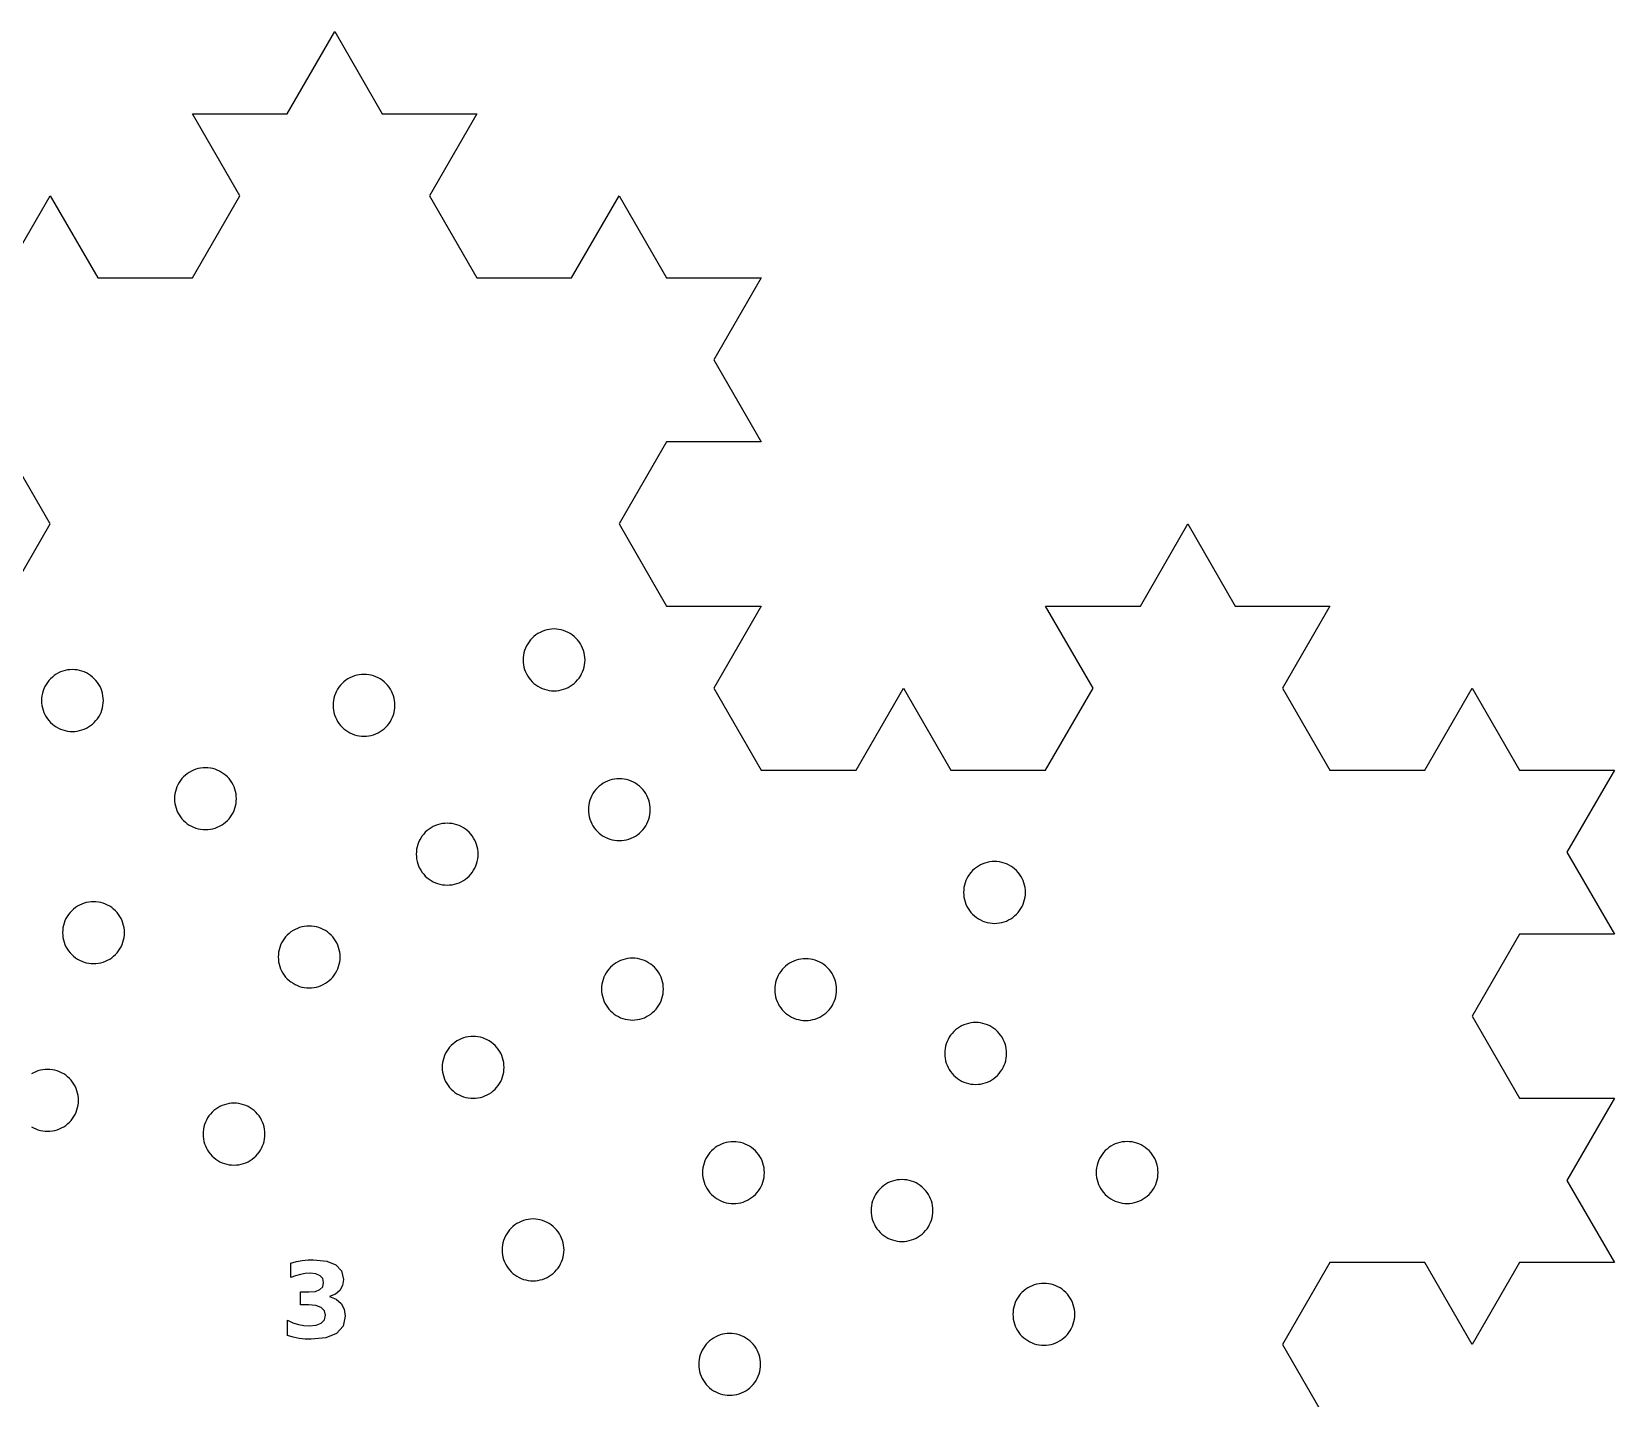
# Model space of a CAD drawing. Header units: millimetres. Extents: x 0 to 377, y 0 to 280.
# Drawn here: x 305 to 376.6, y 218.1 to 280 of the extents above; entities that cross this region are included whole.
import ezdxf

# ---------------------------------------------------------------- set-up
doc = ezdxf.new("R2010")
doc.units = ezdxf.units.MM
doc.layers.add('CUT', color=1, linetype='Continuous')
doc.layers.add('ENGRAVE', color=7, linetype='Continuous')

msp = doc.modelspace()

# ---------------------------------------------------------------- linework, layer by layer
at = {"layer": 'CUT'}
for points in [[(303.659, 268.856), (305.804, 272.57), (307.948, 268.856), (312.238, 268.856), (314.383, 272.57), (312.238, 276.285), (316.527, 276.285), (318.672, 280), (320.817, 276.285), (325.106, 276.285), (325.106, 276.285), (322.962, 272.57), (325.106, 268.856), (329.396, 268.856), (331.541, 272.57), (333.685, 268.856), (337.975, 268.856), (335.83, 265.141), (337.975, 261.426), (333.685, 261.426), (331.541, 257.711), (333.685, 253.996), (337.975, 253.996), (335.83, 250.281), (337.975, 246.567), (342.264, 246.567), (344.409, 250.281), (346.554, 246.567), (350.843, 246.567), (352.988, 250.281), (350.843, 253.996), (355.133, 253.996), (357.278, 257.711), (359.422, 253.996), (363.712, 253.996), (361.567, 250.281), (363.712, 246.567), (368.001, 246.567), (370.146, 250.281), (372.291, 246.567), (376.58, 246.567), (374.436, 242.852), (376.58, 239.137), (372.291, 239.137), (370.146, 235.422), (372.291, 231.707), (376.58, 231.707), (374.436, 227.993), (376.58, 224.278), (372.291, 224.278), (370.146, 220.563), (368.001, 224.278), (363.712, 224.278), (361.567, 220.563), (363.712, 216.848)], [(303.659, 253.996), (305.804, 257.711), (303.659, 261.426)], [(304.947, 230.422), (305.043, 230.368), (305.143, 230.322), (305.246, 230.284), (305.352, 230.254), (305.46, 230.233), (305.569, 230.22), (305.679, 230.215), (305.788, 230.22), (305.898, 230.233), (306.005, 230.254), (306.111, 230.284), (306.214, 230.322), (306.314, 230.368), (306.41, 230.422), (306.501, 230.483), (306.588, 230.551), (306.669, 230.625), (306.743, 230.706), (306.811, 230.792), (306.872, 230.884), (306.926, 230.98), (306.972, 231.08), (306.972, 231.08), (307.01, 231.183), (307.04, 231.289), (307.061, 231.396), (307.074, 231.506), (307.079, 231.615), (307.074, 231.725), (307.061, 231.834), (307.04, 231.942), (307.01, 232.048), (306.972, 232.151), (306.926, 232.251), (306.872, 232.347), (306.811, 232.438), (306.743, 232.525), (306.669, 232.605), (306.588, 232.68), (306.501, 232.748), (306.41, 232.809), (306.314, 232.863), (306.214, 232.909), (306.111, 232.947), (306.005, 232.977), (305.898, 232.998), (305.788, 233.011), (305.679, 233.015), (305.569, 233.011), (305.46, 232.998), (305.352, 232.977), (305.246, 232.947), (305.143, 232.909), (305.043, 232.863), (304.947, 232.809)]]:
    msp.add_lwpolyline(points, dxfattribs=at)
for points in [[(329.893, 251.019), (329.931, 251.123), (329.961, 251.228), (329.983, 251.336), (329.996, 251.445), (330, 251.555), (329.996, 251.665), (329.983, 251.774), (329.961, 251.882), (329.931, 251.988), (329.893, 252.091), (329.847, 252.191), (329.794, 252.287), (329.732, 252.378), (329.664, 252.464), (329.59, 252.545), (329.509, 252.62), (329.423, 252.688), (329.331, 252.749), (329.235, 252.803), (329.136, 252.849), (329.032, 252.887), (328.927, 252.917), (328.819, 252.938), (328.71, 252.951), (328.6, 252.955), (328.49, 252.951), (328.381, 252.938), (328.273, 252.917), (328.167, 252.887), (328.064, 252.849), (327.964, 252.803), (327.868, 252.749), (327.777, 252.688), (327.691, 252.62), (327.61, 252.545), (327.535, 252.464), (327.467, 252.378), (327.406, 252.287), (327.352, 252.191), (327.306, 252.091), (327.268, 251.988), (327.239, 251.882), (327.217, 251.774), (327.204, 251.665), (327.2, 251.555), (327.204, 251.445), (327.217, 251.336), (327.239, 251.228), (327.268, 251.123), (327.306, 251.019), (327.352, 250.92), (327.406, 250.824), (327.467, 250.732), (327.535, 250.646), (327.61, 250.565), (327.691, 250.491), (327.777, 250.423), (327.868, 250.362), (327.964, 250.308), (328.064, 250.262), (328.167, 250.224), (328.273, 250.194), (328.381, 250.172), (328.49, 250.16), (328.6, 250.155), (328.71, 250.16), (328.819, 250.172), (328.927, 250.194), (329.032, 250.224), (329.136, 250.262), (329.235, 250.308), (329.331, 250.362), (329.423, 250.423), (329.509, 250.491), (329.59, 250.565), (329.664, 250.646), (329.732, 250.732), (329.794, 250.824), (329.847, 250.92), (329.893, 251.019)], [(308.098, 249.181), (308.136, 249.284), (308.166, 249.39), (308.187, 249.497), (308.2, 249.607), (308.204, 249.716), (308.2, 249.826), (308.187, 249.935), (308.166, 250.043), (308.136, 250.149), (308.098, 250.252), (308.052, 250.352), (307.998, 250.448), (307.937, 250.539), (307.869, 250.626), (307.794, 250.706), (307.713, 250.781), (307.627, 250.849), (307.536, 250.91), (307.44, 250.964), (307.34, 251.01), (307.237, 251.048), (307.131, 251.078), (307.023, 251.099), (306.914, 251.112), (306.804, 251.116), (306.694, 251.112), (306.585, 251.099), (306.477, 251.078), (306.372, 251.048), (306.268, 251.01), (306.169, 250.964), (306.073, 250.91), (305.981, 250.849), (305.895, 250.781), (305.814, 250.706), (305.74, 250.626), (305.672, 250.539), (305.611, 250.448), (305.557, 250.352), (305.511, 250.252), (305.473, 250.149), (305.443, 250.043), (305.421, 249.935), (305.409, 249.826), (305.404, 249.716), (305.409, 249.607), (305.421, 249.497), (305.443, 249.39), (305.473, 249.284), (305.511, 249.181), (305.557, 249.081), (305.611, 248.985), (305.672, 248.894), (305.74, 248.807), (305.814, 248.726), (305.895, 248.652), (305.981, 248.584), (306.073, 248.523), (306.169, 248.469), (306.268, 248.423), (306.372, 248.385), (306.477, 248.355), (306.585, 248.334), (306.694, 248.321), (306.804, 248.316), (306.914, 248.321), (307.023, 248.334), (307.131, 248.355), (307.237, 248.385), (307.34, 248.423), (307.44, 248.469), (307.536, 248.523), (307.627, 248.584), (307.713, 248.652), (307.794, 248.726), (307.869, 248.807), (307.937, 248.894), (307.998, 248.985), (308.052, 249.081), (308.098, 249.181)], [(321.292, 248.966), (321.33, 249.069), (321.36, 249.175), (321.381, 249.283), (321.394, 249.392), (321.398, 249.502), (321.394, 249.611), (321.381, 249.721), (321.36, 249.828), (321.33, 249.934), (321.292, 250.037), (321.246, 250.137), (321.192, 250.233), (321.131, 250.324), (321.063, 250.411), (320.988, 250.492), (320.908, 250.566), (320.821, 250.634), (320.73, 250.695), (320.634, 250.749), (320.534, 250.795), (320.431, 250.833), (320.325, 250.863), (320.217, 250.884), (320.108, 250.897), (319.998, 250.902), (319.889, 250.897), (319.779, 250.884), (319.672, 250.863), (319.566, 250.833), (319.463, 250.795), (319.363, 250.749), (319.267, 250.695), (319.176, 250.634), (319.089, 250.566), (319.008, 250.492), (318.934, 250.411), (318.866, 250.324), (318.805, 250.233), (318.751, 250.137), (318.705, 250.037), (318.667, 249.934), (318.637, 249.828), (318.616, 249.721), (318.603, 249.611), (318.598, 249.502), (318.603, 249.392), (318.616, 249.283), (318.637, 249.175), (318.667, 249.069), (318.705, 248.966), (318.751, 248.866), (318.805, 248.77), (318.866, 248.679), (318.934, 248.592), (319.008, 248.512), (319.089, 248.437), (319.176, 248.369), (319.267, 248.308), (319.363, 248.254), (319.463, 248.208), (319.566, 248.17), (319.672, 248.14), (319.779, 248.119), (319.889, 248.106), (319.998, 248.102), (320.108, 248.106), (320.217, 248.119), (320.325, 248.14), (320.431, 248.17), (320.534, 248.208), (320.634, 248.254), (320.73, 248.308), (320.821, 248.369), (320.908, 248.437), (320.988, 248.512), (321.063, 248.592), (321.131, 248.679), (321.192, 248.77), (321.246, 248.866), (321.292, 248.966)], [(314.119, 244.736), (314.157, 244.839), (314.187, 244.945), (314.208, 245.053), (314.221, 245.162), (314.226, 245.272), (314.221, 245.381), (314.208, 245.491), (314.187, 245.598), (314.157, 245.704), (314.119, 245.807), (314.073, 245.907), (314.019, 246.003), (313.958, 246.095), (313.89, 246.181), (313.815, 246.262), (313.735, 246.336), (313.648, 246.404), (313.557, 246.465), (313.461, 246.519), (313.361, 246.565), (313.258, 246.603), (313.152, 246.633), (313.045, 246.654), (312.935, 246.667), (312.826, 246.672), (312.716, 246.667), (312.607, 246.654), (312.499, 246.633), (312.393, 246.603), (312.29, 246.565), (312.19, 246.519), (312.094, 246.465), (312.003, 246.404), (311.916, 246.336), (311.836, 246.262), (311.761, 246.181), (311.693, 246.095), (311.632, 246.003), (311.578, 245.907), (311.532, 245.807), (311.494, 245.704), (311.464, 245.598), (311.443, 245.491), (311.43, 245.381), (311.426, 245.272), (311.43, 245.162), (311.443, 245.053), (311.464, 244.945), (311.494, 244.839), (311.532, 244.736), (311.578, 244.636), (311.632, 244.54), (311.693, 244.449), (311.761, 244.362), (311.836, 244.282), (311.916, 244.207), (312.003, 244.139), (312.094, 244.078), (312.19, 244.024), (312.29, 243.978), (312.393, 243.94), (312.499, 243.91), (312.607, 243.889), (312.716, 243.876), (312.826, 243.872), (312.935, 243.876), (313.045, 243.889), (313.152, 243.91), (313.258, 243.94), (313.361, 243.978), (313.461, 244.024), (313.557, 244.078), (313.648, 244.139), (313.735, 244.207), (313.815, 244.282), (313.89, 244.362), (313.958, 244.449), (314.019, 244.54), (314.073, 244.636), (314.119, 244.736)], [(332.846, 244.238), (332.884, 244.341), (332.914, 244.447), (332.935, 244.555), (332.948, 244.664), (332.953, 244.774), (332.948, 244.884), (332.935, 244.993), (332.914, 245.101), (332.884, 245.207), (332.846, 245.31), (332.8, 245.41), (332.746, 245.506), (332.685, 245.597), (332.617, 245.683), (332.543, 245.764), (332.462, 245.839), (332.376, 245.907), (332.284, 245.968), (332.188, 246.021), (332.088, 246.067), (331.985, 246.106), (331.88, 246.135), (331.772, 246.157), (331.663, 246.17), (331.553, 246.174), (331.443, 246.17), (331.334, 246.157), (331.226, 246.135), (331.12, 246.106), (331.017, 246.067), (330.917, 246.021), (330.821, 245.968), (330.73, 245.907), (330.643, 245.839), (330.563, 245.764), (330.488, 245.683), (330.42, 245.597), (330.359, 245.506), (330.305, 245.41), (330.259, 245.31), (330.221, 245.207), (330.191, 245.101), (330.17, 244.993), (330.157, 244.884), (330.153, 244.774), (330.157, 244.664), (330.17, 244.555), (330.191, 244.447), (330.221, 244.341), (330.259, 244.238), (330.305, 244.138), (330.359, 244.043), (330.42, 243.951), (330.488, 243.865), (330.563, 243.784), (330.643, 243.709), (330.73, 243.641), (330.821, 243.58), (330.917, 243.527), (331.017, 243.481), (331.12, 243.443), (331.226, 243.413), (331.334, 243.391), (331.443, 243.378), (331.553, 243.374), (331.663, 243.378), (331.772, 243.391), (331.88, 243.413), (331.985, 243.443), (332.088, 243.481), (332.188, 243.527), (332.284, 243.58), (332.376, 243.641), (332.462, 243.709), (332.543, 243.784), (332.617, 243.865), (332.685, 243.951), (332.746, 244.043), (332.8, 244.138), (332.846, 244.238)], [(325.057, 242.225), (325.095, 242.328), (325.125, 242.434), (325.147, 242.542), (325.16, 242.651), (325.164, 242.761), (325.16, 242.871), (325.147, 242.98), (325.125, 243.088), (325.095, 243.193), (325.057, 243.296), (325.011, 243.396), (324.958, 243.492), (324.897, 243.584), (324.828, 243.67), (324.754, 243.751), (324.673, 243.825), (324.587, 243.893), (324.495, 243.954), (324.4, 244.008), (324.3, 244.054), (324.197, 244.092), (324.091, 244.122), (323.983, 244.143), (323.874, 244.156), (323.764, 244.161), (323.654, 244.156), (323.545, 244.143), (323.437, 244.122), (323.331, 244.092), (323.228, 244.054), (323.128, 244.008), (323.032, 243.954), (322.941, 243.893), (322.855, 243.825), (322.774, 243.751), (322.699, 243.67), (322.631, 243.584), (322.57, 243.492), (322.517, 243.396), (322.47, 243.296), (322.432, 243.193), (322.403, 243.088), (322.381, 242.98), (322.368, 242.871), (322.364, 242.761), (322.368, 242.651), (322.381, 242.542), (322.403, 242.434), (322.432, 242.328), (322.47, 242.225), (322.517, 242.125), (322.57, 242.029), (322.631, 241.938), (322.699, 241.851), (322.774, 241.771), (322.855, 241.696), (322.941, 241.628), (323.032, 241.567), (323.128, 241.513), (323.228, 241.467), (323.331, 241.429), (323.437, 241.399), (323.545, 241.378), (323.654, 241.365), (323.764, 241.361), (323.874, 241.365), (323.983, 241.378), (324.091, 241.399), (324.197, 241.429), (324.3, 241.467), (324.4, 241.513), (324.495, 241.567), (324.587, 241.628), (324.673, 241.696), (324.754, 241.771), (324.828, 241.851), (324.897, 241.938), (324.958, 242.029), (325.011, 242.125), (325.057, 242.225)], [(349.825, 240.492), (349.863, 240.595), (349.893, 240.701), (349.915, 240.809), (349.927, 240.918), (349.932, 241.028), (349.927, 241.138), (349.915, 241.247), (349.893, 241.355), (349.863, 241.46), (349.825, 241.564), (349.779, 241.663), (349.726, 241.759), (349.664, 241.851), (349.596, 241.937), (349.522, 242.018), (349.441, 242.092), (349.355, 242.16), (349.263, 242.222), (349.167, 242.275), (349.068, 242.321), (348.964, 242.359), (348.859, 242.389), (348.751, 242.411), (348.642, 242.424), (348.532, 242.428), (348.422, 242.424), (348.313, 242.411), (348.205, 242.389), (348.099, 242.359), (347.996, 242.321), (347.896, 242.275), (347.8, 242.222), (347.709, 242.16), (347.623, 242.092), (347.542, 242.018), (347.467, 241.937), (347.399, 241.851), (347.338, 241.759), (347.284, 241.663), (347.238, 241.564), (347.2, 241.46), (347.17, 241.355), (347.149, 241.247), (347.136, 241.138), (347.132, 241.028), (347.136, 240.918), (347.149, 240.809), (347.17, 240.701), (347.2, 240.595), (347.238, 240.492), (347.284, 240.392), (347.338, 240.296), (347.399, 240.205), (347.467, 240.119), (347.542, 240.038), (347.623, 239.963), (347.709, 239.895), (347.8, 239.834), (347.896, 239.78), (347.996, 239.734), (348.099, 239.696), (348.205, 239.667), (348.313, 239.645), (348.422, 239.632), (348.532, 239.628), (348.642, 239.632), (348.751, 239.645), (348.859, 239.667), (348.964, 239.696), (349.068, 239.734), (349.167, 239.78), (349.263, 239.834), (349.355, 239.895), (349.441, 239.963), (349.522, 240.038), (349.596, 240.119), (349.664, 240.205), (349.726, 240.296), (349.779, 240.392), (349.825, 240.492)], [(309.054, 238.671), (309.092, 238.774), (309.121, 238.88), (309.143, 238.988), (309.156, 239.097), (309.16, 239.207), (309.156, 239.317), (309.143, 239.426), (309.121, 239.534), (309.092, 239.64), (309.054, 239.743), (309.008, 239.843), (308.954, 239.939), (308.893, 240.03), (308.825, 240.116), (308.75, 240.197), (308.669, 240.272), (308.583, 240.34), (308.492, 240.401), (308.396, 240.454), (308.296, 240.5), (308.193, 240.539), (308.087, 240.568), (307.979, 240.59), (307.87, 240.603), (307.76, 240.607), (307.65, 240.603), (307.541, 240.59), (307.433, 240.568), (307.328, 240.539), (307.224, 240.5), (307.125, 240.454), (307.029, 240.401), (306.937, 240.34), (306.851, 240.272), (306.77, 240.197), (306.696, 240.116), (306.628, 240.03), (306.566, 239.939), (306.513, 239.843), (306.467, 239.743), (306.429, 239.64), (306.399, 239.534), (306.377, 239.426), (306.364, 239.317), (306.36, 239.207), (306.364, 239.097), (306.377, 238.988), (306.399, 238.88), (306.429, 238.774), (306.467, 238.671), (306.513, 238.571), (306.566, 238.476), (306.628, 238.384), (306.696, 238.298), (306.77, 238.217), (306.851, 238.142), (306.937, 238.074), (307.029, 238.013), (307.125, 237.96), (307.224, 237.914), (307.328, 237.876), (307.433, 237.846), (307.541, 237.824), (307.65, 237.811), (307.76, 237.807), (307.87, 237.811), (307.979, 237.824), (308.087, 237.846), (308.193, 237.876), (308.296, 237.914), (308.396, 237.96), (308.492, 238.013), (308.583, 238.074), (308.669, 238.142), (308.75, 238.217), (308.825, 238.298), (308.893, 238.384), (308.954, 238.476), (309.008, 238.571), (309.054, 238.671)], [(318.811, 237.571), (318.849, 237.674), (318.879, 237.78), (318.9, 237.887), (318.913, 237.997), (318.917, 238.106), (318.913, 238.216), (318.9, 238.325), (318.879, 238.433), (318.849, 238.539), (318.811, 238.642), (318.765, 238.742), (318.711, 238.838), (318.65, 238.929), (318.582, 239.016), (318.507, 239.096), (318.427, 239.171), (318.34, 239.239), (318.249, 239.3), (318.153, 239.354), (318.053, 239.4), (317.95, 239.438), (317.844, 239.468), (317.736, 239.489), (317.627, 239.502), (317.517, 239.506), (317.408, 239.502), (317.298, 239.489), (317.191, 239.468), (317.085, 239.438), (316.982, 239.4), (316.882, 239.354), (316.786, 239.3), (316.695, 239.239), (316.608, 239.171), (316.527, 239.096), (316.453, 239.016), (316.385, 238.929), (316.324, 238.838), (316.27, 238.742), (316.224, 238.642), (316.186, 238.539), (316.156, 238.433), (316.135, 238.325), (316.122, 238.216), (316.117, 238.106), (316.122, 237.997), (316.135, 237.887), (316.156, 237.78), (316.186, 237.674), (316.224, 237.571), (316.27, 237.471), (316.324, 237.375), (316.385, 237.283), (316.453, 237.197), (316.527, 237.116), (316.608, 237.042), (316.695, 236.974), (316.786, 236.913), (316.882, 236.859), (316.982, 236.813), (317.085, 236.775), (317.191, 236.745), (317.298, 236.724), (317.408, 236.711), (317.517, 236.706), (317.627, 236.711), (317.736, 236.724), (317.844, 236.745), (317.95, 236.775), (318.053, 236.813), (318.153, 236.859), (318.249, 236.913), (318.34, 236.974), (318.427, 237.042), (318.507, 237.116), (318.582, 237.197), (318.65, 237.283), (318.711, 237.375), (318.765, 237.471), (318.811, 237.571)], [(333.442, 236.116), (333.48, 236.219), (333.51, 236.325), (333.532, 236.433), (333.544, 236.542), (333.549, 236.652), (333.544, 236.762), (333.532, 236.871), (333.51, 236.979), (333.48, 237.084), (333.442, 237.188), (333.396, 237.287), (333.342, 237.383), (333.281, 237.475), (333.213, 237.561), (333.139, 237.642), (333.058, 237.716), (332.972, 237.784), (332.88, 237.845), (332.784, 237.899), (332.685, 237.945), (332.581, 237.983), (332.476, 238.013), (332.368, 238.035), (332.259, 238.047), (332.149, 238.052), (332.039, 238.047), (331.93, 238.035), (331.822, 238.013), (331.716, 237.983), (331.613, 237.945), (331.513, 237.899), (331.417, 237.845), (331.326, 237.784), (331.24, 237.716), (331.159, 237.642), (331.084, 237.561), (331.016, 237.475), (330.955, 237.383), (330.901, 237.287), (330.855, 237.188), (330.817, 237.084), (330.787, 236.979), (330.766, 236.871), (330.753, 236.762), (330.749, 236.652), (330.753, 236.542), (330.766, 236.433), (330.787, 236.325), (330.817, 236.219), (330.855, 236.116), (330.901, 236.016), (330.955, 235.92), (331.016, 235.829), (331.084, 235.743), (331.159, 235.662), (331.24, 235.587), (331.326, 235.519), (331.417, 235.458), (331.513, 235.404), (331.613, 235.358), (331.716, 235.32), (331.822, 235.29), (331.93, 235.269), (332.039, 235.256), (332.149, 235.252), (332.259, 235.256), (332.368, 235.269), (332.476, 235.29), (332.581, 235.32), (332.685, 235.358), (332.784, 235.404), (332.88, 235.458), (332.972, 235.519), (333.058, 235.587), (333.139, 235.662), (333.213, 235.743), (333.281, 235.829), (333.342, 235.92), (333.396, 236.016), (333.442, 236.116)], [(341.28, 236.093), (341.318, 236.196), (341.348, 236.302), (341.369, 236.41), (341.382, 236.519), (341.386, 236.629), (341.382, 236.739), (341.369, 236.848), (341.348, 236.956), (341.318, 237.062), (341.28, 237.165), (341.234, 237.265), (341.18, 237.36), (341.119, 237.452), (341.051, 237.538), (340.976, 237.619), (340.895, 237.694), (340.809, 237.762), (340.718, 237.823), (340.622, 237.876), (340.522, 237.922), (340.419, 237.96), (340.313, 237.99), (340.205, 238.012), (340.096, 238.025), (339.986, 238.029), (339.876, 238.025), (339.767, 238.012), (339.659, 237.99), (339.554, 237.96), (339.45, 237.922), (339.351, 237.876), (339.255, 237.823), (339.163, 237.762), (339.077, 237.694), (338.996, 237.619), (338.922, 237.538), (338.854, 237.452), (338.793, 237.36), (338.739, 237.265), (338.693, 237.165), (338.655, 237.062), (338.625, 236.956), (338.603, 236.848), (338.591, 236.739), (338.586, 236.629), (338.591, 236.519), (338.603, 236.41), (338.625, 236.302), (338.655, 236.196), (338.693, 236.093), (338.739, 235.993), (338.793, 235.897), (338.854, 235.806), (338.922, 235.72), (338.996, 235.639), (339.077, 235.564), (339.163, 235.496), (339.255, 235.435), (339.351, 235.382), (339.45, 235.336), (339.554, 235.297), (339.659, 235.268), (339.767, 235.246), (339.876, 235.233), (339.986, 235.229), (340.096, 235.233), (340.205, 235.246), (340.313, 235.268), (340.419, 235.297), (340.522, 235.336), (340.622, 235.382), (340.718, 235.435), (340.809, 235.496), (340.895, 235.564), (340.976, 235.639), (341.051, 235.72), (341.119, 235.806), (341.18, 235.897), (341.234, 235.993), (341.28, 236.093)], [(348.97, 233.201), (349.008, 233.304), (349.038, 233.41), (349.059, 233.518), (349.072, 233.627), (349.076, 233.737), (349.072, 233.846), (349.059, 233.956), (349.038, 234.063), (349.008, 234.169), (348.97, 234.272), (348.924, 234.372), (348.87, 234.468), (348.809, 234.559), (348.741, 234.646), (348.666, 234.726), (348.586, 234.801), (348.499, 234.869), (348.408, 234.93), (348.312, 234.984), (348.212, 235.03), (348.109, 235.068), (348.003, 235.098), (347.895, 235.119), (347.786, 235.132), (347.676, 235.137), (347.567, 235.132), (347.457, 235.119), (347.35, 235.098), (347.244, 235.068), (347.141, 235.03), (347.041, 234.984), (346.945, 234.93), (346.853, 234.869), (346.767, 234.801), (346.686, 234.726), (346.612, 234.646), (346.544, 234.559), (346.483, 234.468), (346.429, 234.372), (346.383, 234.272), (346.345, 234.169), (346.315, 234.063), (346.294, 233.956), (346.281, 233.846), (346.276, 233.737), (346.281, 233.627), (346.294, 233.518), (346.315, 233.41), (346.345, 233.304), (346.383, 233.201), (346.429, 233.101), (346.483, 233.005), (346.544, 232.914), (346.612, 232.827), (346.686, 232.747), (346.767, 232.672), (346.853, 232.604), (346.945, 232.543), (347.041, 232.489), (347.141, 232.443), (347.244, 232.405), (347.35, 232.375), (347.457, 232.354), (347.567, 232.341), (347.676, 232.337), (347.786, 232.341), (347.895, 232.354), (348.003, 232.375), (348.109, 232.405), (348.212, 232.443), (348.312, 232.489), (348.408, 232.543), (348.499, 232.604), (348.586, 232.672), (348.666, 232.747), (348.741, 232.827), (348.809, 232.914), (348.87, 233.005), (348.924, 233.101), (348.97, 233.201)], [(326.231, 232.573), (326.269, 232.676), (326.299, 232.782), (326.32, 232.89), (326.333, 232.999), (326.338, 233.109), (326.333, 233.218), (326.32, 233.328), (326.299, 233.435), (326.269, 233.541), (326.231, 233.644), (326.185, 233.744), (326.131, 233.84), (326.07, 233.932), (326.002, 234.018), (325.928, 234.099), (325.847, 234.173), (325.761, 234.241), (325.669, 234.302), (325.573, 234.356), (325.473, 234.402), (325.37, 234.44), (325.264, 234.47), (325.157, 234.491), (325.047, 234.504), (324.938, 234.509), (324.828, 234.504), (324.719, 234.491), (324.611, 234.47), (324.505, 234.44), (324.402, 234.402), (324.302, 234.356), (324.206, 234.302), (324.115, 234.241), (324.028, 234.173), (323.948, 234.099), (323.873, 234.018), (323.805, 233.932), (323.744, 233.84), (323.69, 233.744), (323.644, 233.644), (323.606, 233.541), (323.576, 233.435), (323.555, 233.328), (323.542, 233.218), (323.538, 233.109), (323.542, 232.999), (323.555, 232.89), (323.576, 232.782), (323.606, 232.676), (323.644, 232.573), (323.69, 232.473), (323.744, 232.377), (323.805, 232.286), (323.873, 232.199), (323.948, 232.119), (324.028, 232.044), (324.115, 231.976), (324.206, 231.915), (324.302, 231.861), (324.402, 231.815), (324.505, 231.777), (324.611, 231.747), (324.719, 231.726), (324.828, 231.713), (324.938, 231.709), (325.047, 231.713), (325.157, 231.726), (325.264, 231.747), (325.37, 231.777), (325.473, 231.815), (325.573, 231.861), (325.669, 231.915), (325.761, 231.976), (325.847, 232.044), (325.928, 232.119), (326.002, 232.199), (326.07, 232.286), (326.131, 232.377), (326.185, 232.473), (326.231, 232.573)], [(315.409, 229.549), (315.447, 229.652), (315.477, 229.758), (315.498, 229.866), (315.511, 229.975), (315.515, 230.085), (315.511, 230.194), (315.498, 230.304), (315.477, 230.411), (315.447, 230.517), (315.409, 230.62), (315.363, 230.72), (315.309, 230.816), (315.248, 230.907), (315.18, 230.994), (315.105, 231.074), (315.025, 231.149), (314.938, 231.217), (314.847, 231.278), (314.751, 231.332), (314.651, 231.378), (314.548, 231.416), (314.442, 231.446), (314.334, 231.467), (314.225, 231.48), (314.115, 231.485), (314.006, 231.48), (313.896, 231.467), (313.789, 231.446), (313.683, 231.416), (313.58, 231.378), (313.48, 231.332), (313.384, 231.278), (313.292, 231.217), (313.206, 231.149), (313.125, 231.074), (313.051, 230.994), (312.983, 230.907), (312.922, 230.816), (312.868, 230.72), (312.822, 230.62), (312.784, 230.517), (312.754, 230.411), (312.733, 230.304), (312.72, 230.194), (312.715, 230.085), (312.72, 229.975), (312.733, 229.866), (312.754, 229.758), (312.784, 229.652), (312.822, 229.549), (312.868, 229.449), (312.922, 229.353), (312.983, 229.262), (313.051, 229.175), (313.125, 229.095), (313.206, 229.02), (313.292, 228.952), (313.384, 228.891), (313.48, 228.837), (313.58, 228.791), (313.683, 228.753), (313.789, 228.723), (313.896, 228.702), (314.006, 228.689), (314.115, 228.685), (314.225, 228.689), (314.334, 228.702), (314.442, 228.723), (314.548, 228.753), (314.651, 228.791), (314.751, 228.837), (314.847, 228.891), (314.938, 228.952), (315.025, 229.02), (315.105, 229.095), (315.18, 229.175), (315.248, 229.262), (315.309, 229.353), (315.363, 229.449), (315.409, 229.549)], [(338.011, 227.807), (338.049, 227.91), (338.079, 228.015), (338.101, 228.123), (338.114, 228.232), (338.118, 228.342), (338.114, 228.452), (338.101, 228.561), (338.079, 228.669), (338.049, 228.775), (338.011, 228.878), (337.965, 228.978), (337.912, 229.074), (337.851, 229.165), (337.782, 229.252), (337.708, 229.332), (337.627, 229.407), (337.541, 229.475), (337.449, 229.536), (337.353, 229.59), (337.254, 229.636), (337.151, 229.674), (337.045, 229.704), (336.937, 229.725), (336.828, 229.738), (336.718, 229.742), (336.608, 229.738), (336.499, 229.725), (336.391, 229.704), (336.285, 229.674), (336.182, 229.636), (336.082, 229.59), (335.986, 229.536), (335.895, 229.475), (335.809, 229.407), (335.728, 229.332), (335.653, 229.252), (335.585, 229.165), (335.524, 229.074), (335.47, 228.978), (335.424, 228.878), (335.386, 228.775), (335.357, 228.669), (335.335, 228.561), (335.322, 228.452), (335.318, 228.342), (335.322, 228.232), (335.335, 228.123), (335.357, 228.015), (335.386, 227.91), (335.424, 227.807), (335.47, 227.707), (335.524, 227.611), (335.585, 227.519), (335.653, 227.433), (335.728, 227.352), (335.809, 227.278), (335.895, 227.21), (335.986, 227.149), (336.082, 227.095), (336.182, 227.049), (336.285, 227.011), (336.391, 226.981), (336.499, 226.96), (336.608, 226.947), (336.718, 226.942), (336.828, 226.947), (336.937, 226.96), (337.045, 226.981), (337.151, 227.011), (337.254, 227.049), (337.353, 227.095), (337.449, 227.149), (337.541, 227.21), (337.627, 227.278), (337.708, 227.352), (337.782, 227.433), (337.851, 227.519), (337.912, 227.611), (337.965, 227.707), (338.011, 227.807)], [(355.827, 227.812), (355.865, 227.915), (355.895, 228.021), (355.916, 228.129), (355.929, 228.238), (355.934, 228.348), (355.929, 228.457), (355.916, 228.567), (355.895, 228.674), (355.865, 228.78), (355.827, 228.883), (355.781, 228.983), (355.727, 229.079), (355.666, 229.17), (355.598, 229.257), (355.524, 229.338), (355.443, 229.412), (355.356, 229.48), (355.265, 229.541), (355.169, 229.595), (355.069, 229.641), (354.966, 229.679), (354.86, 229.709), (354.753, 229.73), (354.643, 229.743), (354.534, 229.748), (354.424, 229.743), (354.315, 229.73), (354.207, 229.709), (354.101, 229.679), (353.998, 229.641), (353.898, 229.595), (353.802, 229.541), (353.711, 229.48), (353.624, 229.412), (353.544, 229.338), (353.469, 229.257), (353.401, 229.17), (353.34, 229.079), (353.286, 228.983), (353.24, 228.883), (353.202, 228.78), (353.172, 228.674), (353.151, 228.567), (353.138, 228.457), (353.134, 228.348), (353.138, 228.238), (353.151, 228.129), (353.172, 228.021), (353.202, 227.915), (353.24, 227.812), (353.286, 227.712), (353.34, 227.616), (353.401, 227.525), (353.469, 227.438), (353.544, 227.358), (353.624, 227.283), (353.711, 227.215), (353.802, 227.154), (353.898, 227.1), (353.998, 227.054), (354.101, 227.016), (354.207, 226.986), (354.315, 226.965), (354.424, 226.952), (354.534, 226.948), (354.643, 226.952), (354.753, 226.965), (354.86, 226.986), (354.966, 227.016), (355.069, 227.054), (355.169, 227.1), (355.265, 227.154), (355.356, 227.215), (355.443, 227.283), (355.524, 227.358), (355.598, 227.438), (355.666, 227.525), (355.727, 227.616), (355.781, 227.712), (355.827, 227.812)], [(345.638, 226.09), (345.676, 226.193), (345.706, 226.299), (345.727, 226.407), (345.74, 226.516), (345.745, 226.626), (345.74, 226.736), (345.727, 226.845), (345.706, 226.953), (345.676, 227.059), (345.638, 227.162), (345.592, 227.262), (345.538, 227.358), (345.477, 227.449), (345.409, 227.535), (345.335, 227.616), (345.254, 227.691), (345.167, 227.759), (345.076, 227.82), (344.98, 227.873), (344.88, 227.919), (344.777, 227.958), (344.671, 227.987), (344.564, 228.009), (344.454, 228.022), (344.345, 228.026), (344.235, 228.022), (344.126, 228.009), (344.018, 227.987), (343.912, 227.958), (343.809, 227.919), (343.709, 227.873), (343.613, 227.82), (343.522, 227.759), (343.435, 227.691), (343.355, 227.616), (343.28, 227.535), (343.212, 227.449), (343.151, 227.358), (343.097, 227.262), (343.051, 227.162), (343.013, 227.059), (342.983, 226.953), (342.962, 226.845), (342.949, 226.736), (342.945, 226.626), (342.949, 226.516), (342.962, 226.407), (342.983, 226.299), (343.013, 226.193), (343.051, 226.09), (343.097, 225.99), (343.151, 225.895), (343.212, 225.803), (343.28, 225.717), (343.355, 225.636), (343.435, 225.561), (343.522, 225.493), (343.613, 225.432), (343.709, 225.379), (343.809, 225.333), (343.912, 225.295), (344.018, 225.265), (344.126, 225.243), (344.235, 225.23), (344.345, 225.226), (344.454, 225.23), (344.564, 225.243), (344.671, 225.265), (344.777, 225.295), (344.88, 225.333), (344.98, 225.379), (345.076, 225.432), (345.167, 225.493), (345.254, 225.561), (345.335, 225.636), (345.409, 225.717), (345.477, 225.803), (345.538, 225.895), (345.592, 225.99), (345.638, 226.09)], [(328.943, 224.307), (328.981, 224.41), (329.011, 224.516), (329.032, 224.624), (329.045, 224.733), (329.05, 224.843), (329.045, 224.953), (329.032, 225.062), (329.011, 225.17), (328.981, 225.276), (328.943, 225.379), (328.897, 225.478), (328.843, 225.574), (328.782, 225.666), (328.714, 225.752), (328.64, 225.833), (328.559, 225.907), (328.473, 225.976), (328.381, 226.037), (328.285, 226.09), (328.185, 226.136), (328.082, 226.174), (327.977, 226.204), (327.869, 226.226), (327.76, 226.239), (327.65, 226.243), (327.54, 226.239), (327.431, 226.226), (327.323, 226.204), (327.217, 226.174), (327.114, 226.136), (327.014, 226.09), (326.918, 226.037), (326.827, 225.976), (326.74, 225.907), (326.66, 225.833), (326.585, 225.752), (326.517, 225.666), (326.456, 225.574), (326.402, 225.478), (326.356, 225.379), (326.318, 225.276), (326.288, 225.17), (326.267, 225.062), (326.254, 224.953), (326.25, 224.843), (326.254, 224.733), (326.267, 224.624), (326.288, 224.516), (326.318, 224.41), (326.356, 224.307), (326.402, 224.207), (326.456, 224.111), (326.517, 224.02), (326.585, 223.934), (326.66, 223.853), (326.74, 223.778), (326.827, 223.71), (326.918, 223.649), (327.014, 223.596), (327.114, 223.549), (327.217, 223.511), (327.323, 223.482), (327.431, 223.46), (327.54, 223.447), (327.65, 223.443), (327.76, 223.447), (327.869, 223.46), (327.977, 223.482), (328.082, 223.511), (328.185, 223.549), (328.285, 223.596), (328.381, 223.649), (328.473, 223.71), (328.559, 223.778), (328.64, 223.853), (328.714, 223.934), (328.782, 224.02), (328.843, 224.111), (328.897, 224.207), (328.943, 224.307)], [(352.057, 221.393), (352.095, 221.496), (352.125, 221.601), (352.146, 221.709), (352.159, 221.818), (352.164, 221.928), (352.159, 222.038), (352.146, 222.147), (352.125, 222.255), (352.095, 222.361), (352.057, 222.464), (352.011, 222.564), (351.957, 222.66), (351.896, 222.751), (351.828, 222.838), (351.754, 222.918), (351.673, 222.993), (351.587, 223.061), (351.495, 223.122), (351.399, 223.176), (351.299, 223.222), (351.196, 223.26), (351.091, 223.29), (350.983, 223.311), (350.874, 223.324), (350.764, 223.328), (350.654, 223.324), (350.545, 223.311), (350.437, 223.29), (350.331, 223.26), (350.228, 223.222), (350.128, 223.176), (350.032, 223.122), (349.941, 223.061), (349.854, 222.993), (349.774, 222.918), (349.699, 222.838), (349.631, 222.751), (349.57, 222.66), (349.516, 222.564), (349.47, 222.464), (349.432, 222.361), (349.402, 222.255), (349.381, 222.147), (349.368, 222.038), (349.364, 221.928), (349.368, 221.818), (349.381, 221.709), (349.402, 221.601), (349.432, 221.496), (349.47, 221.393), (349.516, 221.293), (349.57, 221.197), (349.631, 221.105), (349.699, 221.019), (349.774, 220.938), (349.854, 220.864), (349.941, 220.796), (350.032, 220.735), (350.128, 220.681), (350.228, 220.635), (350.331, 220.597), (350.437, 220.567), (350.545, 220.546), (350.654, 220.533), (350.764, 220.528), (350.874, 220.533), (350.983, 220.546), (351.091, 220.567), (351.196, 220.597), (351.299, 220.635), (351.399, 220.681), (351.495, 220.735), (351.587, 220.796), (351.673, 220.864), (351.754, 220.938), (351.828, 221.019), (351.896, 221.105), (351.957, 221.197), (352.011, 221.293), (352.057, 221.393)], [(337.842, 219.126), (337.88, 219.229), (337.91, 219.335), (337.931, 219.443), (337.944, 219.552), (337.948, 219.662), (337.944, 219.771), (337.931, 219.881), (337.91, 219.988), (337.88, 220.094), (337.842, 220.197), (337.796, 220.297), (337.742, 220.393), (337.681, 220.485), (337.613, 220.571), (337.538, 220.652), (337.458, 220.726), (337.371, 220.794), (337.28, 220.855), (337.184, 220.909), (337.084, 220.955), (336.981, 220.993), (336.875, 221.023), (336.767, 221.044), (336.658, 221.057), (336.548, 221.062), (336.438, 221.057), (336.329, 221.044), (336.221, 221.023), (336.116, 220.993), (336.013, 220.955), (335.913, 220.909), (335.817, 220.855), (335.725, 220.794), (335.639, 220.726), (335.558, 220.652), (335.484, 220.571), (335.416, 220.485), (335.355, 220.393), (335.301, 220.297), (335.255, 220.197), (335.217, 220.094), (335.187, 219.988), (335.166, 219.881), (335.153, 219.771), (335.148, 219.662), (335.153, 219.552), (335.166, 219.443), (335.187, 219.335), (335.217, 219.229), (335.255, 219.126), (335.301, 219.026), (335.355, 218.93), (335.416, 218.839), (335.484, 218.752), (335.558, 218.672), (335.639, 218.597), (335.725, 218.529), (335.817, 218.468), (335.913, 218.414), (336.013, 218.368), (336.116, 218.33), (336.221, 218.3), (336.329, 218.279), (336.438, 218.266), (336.548, 218.262), (336.658, 218.266), (336.767, 218.279), (336.875, 218.3), (336.981, 218.33), (337.084, 218.368), (337.184, 218.414), (337.28, 218.468), (337.371, 218.529), (337.458, 218.597), (337.538, 218.672), (337.613, 218.752), (337.681, 218.839), (337.742, 218.93), (337.796, 219.026), (337.842, 219.126)]]:
    msp.add_lwpolyline(points, close=True, dxfattribs=at)
at = {"layer": 'ENGRAVE'}
msp.add_lwpolyline([(318.966, 222.42), (319.103, 222.166), (319.149, 221.85), (319.05, 221.396), (318.753, 221.065), (318.268, 220.864), (317.601, 220.797), (317.334, 220.808), (317.065, 220.84), (316.798, 220.894), (316.534, 220.969), (316.534, 221.66), (316.785, 221.549), (317.033, 221.47), (317.278, 221.422), (317.52, 221.406), (317.834, 221.437), (318.065, 221.529), (318.207, 221.679), (318.254, 221.883), (318.206, 222.091), (318.06, 222.242), (317.82, 222.333), (317.487, 222.364), (317.129, 222.364), (317.129, 222.94), (317.506, 222.94), (317.8, 222.967), (318.007, 223.046), (318.131, 223.179), (318.173, 223.368), (318.132, 223.545), (318.012, 223.676), (317.819, 223.758), (317.559, 223.786), (317.342, 223.773), (317.123, 223.737), (316.902, 223.677), (316.683, 223.593), (316.683, 224.248), (316.947, 224.313), (317.208, 224.36), (317.466, 224.388), (317.72, 224.397), (318.311, 224.341), (318.731, 224.175), (318.983, 223.897), (319.067, 223.507), (319.027, 223.23), (318.907, 223.009), (318.708, 222.843), (318.433, 222.736), (318.742, 222.611), (318.966, 222.42)], close=True, dxfattribs=at)

doc.saveas('drawing.dxf')
